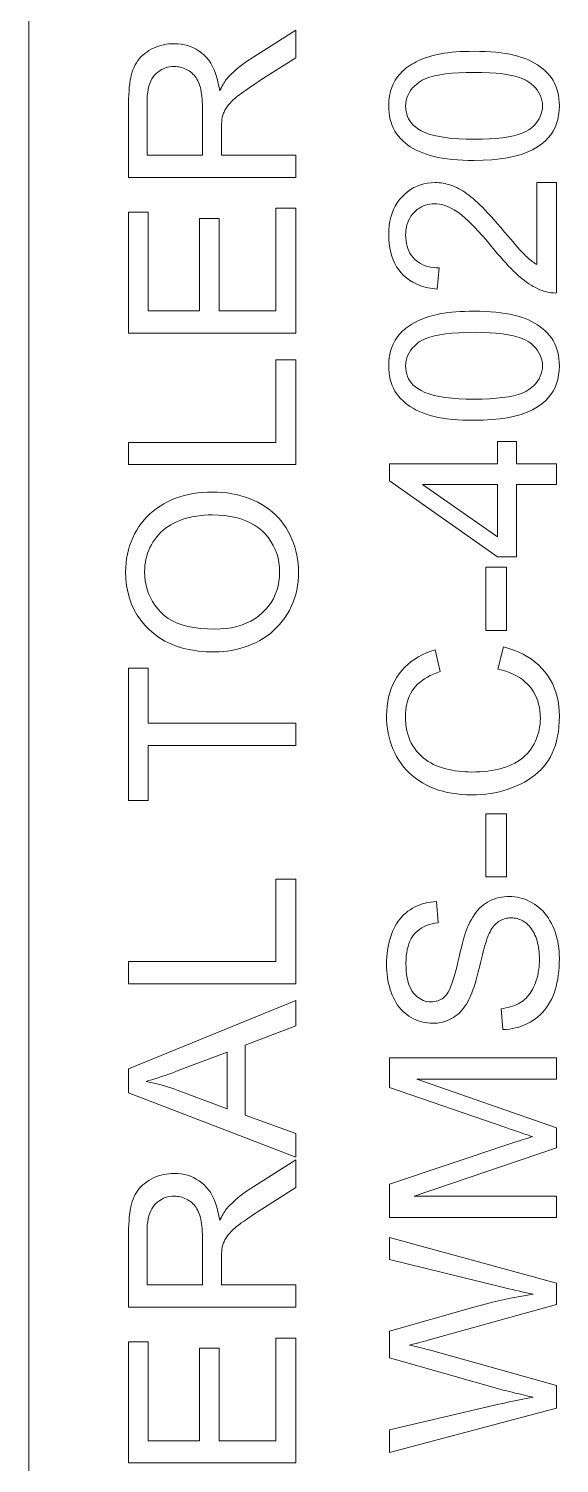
# Model space of a CAD drawing. Extents: x 23 to 417, y 3 to 294.
# Drawn here: x 176.42 to 181.19, y 23.22 to 36.09 of the extents above; entities that cross this region are included whole.
import ezdxf

# ---------------------------------------------------------------- set-up
doc = ezdxf.new("R2010")
doc.units = 0

msp = doc.modelspace()

# ---------------------------------------------------------------- linework, layer by layer
at = {"color": 7, "lineweight": 13}
msp.add_line((176.422, 10.222), (176.422, 50.222), dxfattribs=at)
for points in [[(178.819, 34.754), (177.319, 34.754), (177.319, 35.419), (177.319, 35.458), (177.321, 35.495), (177.323, 35.531), (177.325, 35.564), (177.329, 35.596), (177.334, 35.625), (177.339, 35.653), (177.345, 35.678), (177.352, 35.702), (177.359, 35.724), (177.368, 35.744), (177.378, 35.764), (177.389, 35.783), (177.402, 35.801), (177.415, 35.818), (177.43, 35.834), (177.446, 35.85), (177.464, 35.864), (177.482, 35.878), (177.502, 35.891), (177.523, 35.903), (177.544, 35.913), (177.565, 35.923), (177.587, 35.931), (177.61, 35.938), (177.633, 35.943), (177.656, 35.948), (177.68, 35.951), (177.704, 35.953), (177.728, 35.953), (177.76, 35.952), (177.79, 35.949), (177.82, 35.944), (177.848, 35.937), (177.875, 35.927), (177.902, 35.916), (177.927, 35.903), (177.952, 35.887), (177.975, 35.869), (177.997, 35.85), (178.018, 35.828), (178.038, 35.804), (178.056, 35.778), (178.072, 35.749), (178.087, 35.718), (178.1, 35.685), (178.112, 35.65), (178.121, 35.612), (178.13, 35.573), (178.137, 35.531), (178.144, 35.546), (178.152, 35.561), (178.159, 35.574), (178.167, 35.588), (178.174, 35.6), (178.182, 35.612), (178.189, 35.622), (178.196, 35.632), (178.204, 35.642), (178.211, 35.65), (178.228, 35.668), (178.245, 35.685), (178.263, 35.702), (178.281, 35.718), (178.301, 35.735), (178.321, 35.751), (178.342, 35.768), (178.364, 35.784), (178.387, 35.799), (178.411, 35.815), (178.819, 36.076), (178.819, 35.826), (178.507, 35.628), (178.481, 35.611), (178.455, 35.594), (178.432, 35.578), (178.409, 35.563), (178.388, 35.549), (178.368, 35.534), (178.349, 35.521), (178.331, 35.508), (178.315, 35.496), (178.3, 35.485), (178.286, 35.473), (178.273, 35.463), (178.261, 35.452), (178.25, 35.441), (178.239, 35.431), (178.23, 35.421), (178.221, 35.412), (178.213, 35.402), (178.206, 35.393), (178.2, 35.384), (178.194, 35.375), (178.189, 35.366), (178.184, 35.357), (178.18, 35.348), (178.176, 35.339), (178.172, 35.33), (178.168, 35.321), (178.165, 35.312), (178.162, 35.302), (178.16, 35.293), (178.159, 35.286), (178.157, 35.278), (178.156, 35.269), (178.155, 35.259), (178.155, 35.249), (178.154, 35.237), (178.154, 35.225), (178.153, 35.212), (178.153, 35.198), (178.153, 35.183), (178.153, 34.952), (178.819, 34.952)], [(180.42, 34.906), (180.368, 34.907), (180.318, 34.909), (180.27, 34.911), (180.224, 34.915), (180.18, 34.92), (180.138, 34.926), (180.099, 34.933), (180.061, 34.941), (180.026, 34.951), (179.992, 34.961), (179.96, 34.973), (179.93, 34.985), (179.901, 34.999), (179.874, 35.014), (179.848, 35.029), (179.824, 35.046), (179.801, 35.064), (179.78, 35.083), (179.76, 35.103), (179.742, 35.124), (179.725, 35.146), (179.71, 35.169), (179.697, 35.194), (179.686, 35.219), (179.676, 35.246), (179.668, 35.273), (179.662, 35.302), (179.657, 35.332), (179.655, 35.363), (179.654, 35.396), (179.654, 35.419), (179.656, 35.443), (179.658, 35.465), (179.662, 35.487), (179.666, 35.509), (179.671, 35.53), (179.678, 35.55), (179.685, 35.57), (179.693, 35.589), (179.702, 35.607), (179.713, 35.625), (179.724, 35.643), (179.736, 35.659), (179.748, 35.675), (179.762, 35.69), (179.776, 35.705), (179.792, 35.719), (179.808, 35.733), (179.825, 35.746), (179.843, 35.758), (179.861, 35.769), (179.881, 35.78), (179.901, 35.791), (179.922, 35.801), (179.944, 35.811), (179.967, 35.82), (179.99, 35.828), (180.015, 35.836), (180.04, 35.844), (180.066, 35.851), (180.093, 35.857), (180.122, 35.863), (180.153, 35.868), (180.186, 35.872), (180.22, 35.876), (180.256, 35.879), (180.295, 35.882), (180.335, 35.883), (180.377, 35.884), (180.42, 35.885), (180.472, 35.884), (180.522, 35.882), (180.569, 35.88), (180.615, 35.876), (180.659, 35.871), (180.7, 35.865), (180.74, 35.858), (180.777, 35.85), (180.813, 35.841), (180.846, 35.83), (180.878, 35.819), (180.908, 35.807), (180.937, 35.793), (180.964, 35.778), (180.99, 35.763), (181.015, 35.746), (181.037, 35.728), (181.059, 35.709), (181.079, 35.689), (181.097, 35.668), (181.114, 35.646), (181.129, 35.623), (181.142, 35.598), (181.154, 35.573), (181.163, 35.546), (181.171, 35.518), (181.178, 35.489), (181.182, 35.459), (181.185, 35.428), (181.186, 35.396), (181.184, 35.353), (181.179, 35.312), (181.172, 35.274), (181.161, 35.237), (181.147, 35.202), (181.13, 35.169), (181.109, 35.137), (181.086, 35.108), (181.06, 35.081), (181.03, 35.055), (180.99, 35.027), (180.946, 35.001), (180.897, 34.979), (180.843, 34.96), (180.784, 34.944), (180.721, 34.93), (180.653, 34.92), (180.58, 34.912), (180.502, 34.908)], [(177.981, 34.952), (177.981, 35.379), (177.981, 35.406), (177.98, 35.431), (177.978, 35.455), (177.976, 35.479), (177.974, 35.5), (177.971, 35.521), (177.967, 35.541), (177.963, 35.559), (177.958, 35.576), (177.953, 35.592), (177.947, 35.607), (177.94, 35.621), (177.933, 35.635), (177.925, 35.647), (177.916, 35.66), (177.907, 35.671), (177.897, 35.681), (177.886, 35.691), (177.875, 35.7), (177.863, 35.709), (177.85, 35.716), (177.838, 35.723), (177.825, 35.729), (177.812, 35.734), (177.798, 35.739), (177.785, 35.742), (177.771, 35.745), (177.757, 35.747), (177.743, 35.748), (177.728, 35.749), (177.707, 35.748), (177.687, 35.745), (177.668, 35.742), (177.649, 35.736), (177.631, 35.729), (177.614, 35.721), (177.598, 35.711), (177.582, 35.699), (177.567, 35.686), (177.553, 35.671), (177.54, 35.655), (177.529, 35.637), (177.518, 35.617), (177.509, 35.595), (177.502, 35.572), (177.496, 35.546), (177.491, 35.519), (177.487, 35.49), (177.485, 35.46), (177.485, 35.427), (177.485, 34.952)], [(180.42, 35.096), (180.492, 35.097), (180.558, 35.099), (180.62, 35.104), (180.676, 35.11), (180.728, 35.117), (180.775, 35.127), (180.816, 35.138), (180.853, 35.151), (180.885, 35.166), (180.912, 35.182), (180.935, 35.2), (180.956, 35.218), (180.974, 35.238), (180.99, 35.258), (181.004, 35.279), (181.015, 35.301), (181.023, 35.323), (181.029, 35.346), (181.033, 35.371), (181.034, 35.396), (181.033, 35.421), (181.029, 35.445), (181.023, 35.468), (181.015, 35.491), (181.003, 35.512), (180.99, 35.533), (180.974, 35.553), (180.956, 35.573), (180.935, 35.591), (180.911, 35.609), (180.884, 35.625), (180.852, 35.64), (180.816, 35.653), (180.774, 35.664), (180.727, 35.674), (180.676, 35.682), (180.619, 35.688), (180.558, 35.692), (180.491, 35.694), (180.42, 35.695), (180.349, 35.694), (180.282, 35.692), (180.22, 35.688), (180.164, 35.682), (180.112, 35.674), (180.065, 35.664), (180.024, 35.653), (179.987, 35.64), (179.955, 35.625), (179.928, 35.609), (179.905, 35.591), (179.884, 35.573), (179.866, 35.553), (179.85, 35.533), (179.837, 35.512), (179.826, 35.49), (179.817, 35.467), (179.811, 35.443), (179.808, 35.419), (179.806, 35.393), (179.807, 35.369), (179.811, 35.345), (179.816, 35.322), (179.824, 35.3), (179.833, 35.279), (179.845, 35.26), (179.859, 35.241), (179.875, 35.223), (179.893, 35.207), (179.914, 35.191), (179.944, 35.173), (179.978, 35.157), (180.017, 35.142), (180.061, 35.13), (180.109, 35.12), (180.162, 35.111), (180.22, 35.104), (180.282, 35.1), (180.349, 35.097)], [(180.983, 34.709), (181.16, 34.709), (181.16, 33.718), (181.147, 33.717), (181.134, 33.718), (181.121, 33.719), (181.108, 33.72), (181.095, 33.722), (181.082, 33.724), (181.069, 33.727), (181.057, 33.731), (181.044, 33.735), (181.032, 33.739), (181.012, 33.747), (180.992, 33.756), (180.972, 33.766), (180.952, 33.777), (180.932, 33.788), (180.912, 33.801), (180.892, 33.814), (180.872, 33.829), (180.852, 33.844), (180.833, 33.86), (180.813, 33.878), (180.792, 33.897), (180.771, 33.917), (180.749, 33.939), (180.727, 33.962), (180.704, 33.987), (180.68, 34.013), (180.656, 34.041), (180.631, 34.07), (180.605, 34.101), (180.566, 34.149), (180.529, 34.193), (180.493, 34.234), (180.458, 34.271), (180.426, 34.306), (180.395, 34.338), (180.366, 34.366), (180.338, 34.391), (180.312, 34.413), (180.288, 34.432), (180.264, 34.448), (180.241, 34.463), (180.219, 34.476), (180.196, 34.487), (180.174, 34.496), (180.152, 34.504), (180.13, 34.51), (180.109, 34.514), (180.087, 34.517), (180.066, 34.518), (180.045, 34.517), (180.024, 34.515), (180.004, 34.511), (179.984, 34.505), (179.965, 34.498), (179.947, 34.489), (179.93, 34.479), (179.913, 34.468), (179.897, 34.454), (179.882, 34.439), (179.867, 34.423), (179.854, 34.406), (179.843, 34.388), (179.833, 34.369), (179.825, 34.349), (179.818, 34.328), (179.813, 34.306), (179.809, 34.284), (179.807, 34.26), (179.806, 34.235), (179.807, 34.209), (179.81, 34.184), (179.814, 34.16), (179.819, 34.137), (179.826, 34.116), (179.835, 34.095), (179.845, 34.075), (179.857, 34.056), (179.871, 34.039), (179.886, 34.022), (179.903, 34.007), (179.921, 33.994), (179.94, 33.982), (179.96, 33.971), (179.981, 33.962), (180.004, 33.955), (180.028, 33.949), (180.053, 33.945), (180.08, 33.943), (180.107, 33.942), (180.088, 33.752), (180.046, 33.757), (180.007, 33.764), (179.97, 33.774), (179.934, 33.785), (179.901, 33.799), (179.87, 33.814), (179.841, 33.832), (179.813, 33.852), (179.788, 33.874), (179.765, 33.899), (179.744, 33.925), (179.725, 33.953), (179.708, 33.983), (179.694, 34.014), (179.682, 34.047), (179.672, 34.082), (179.664, 34.119), (179.658, 34.157), (179.655, 34.197), (179.654, 34.239), (179.655, 34.282), (179.659, 34.322), (179.665, 34.361), (179.673, 34.398), (179.684, 34.433), (179.697, 34.466), (179.713, 34.497), (179.731, 34.527), (179.751, 34.555), (179.774, 34.581), (179.798, 34.605), (179.824, 34.626), (179.851, 34.645), (179.879, 34.662), (179.908, 34.675), (179.938, 34.687), (179.969, 34.696), (180.002, 34.702), (180.036, 34.706), (180.07, 34.707), (180.088, 34.707), (180.106, 34.705), (180.124, 34.704), (180.142, 34.701), (180.16, 34.698), (180.177, 34.694), (180.195, 34.689), (180.212, 34.683), (180.23, 34.677), (180.247, 34.67), (180.265, 34.662), (180.283, 34.653), (180.3, 34.644), (180.318, 34.633), (180.337, 34.621), (180.355, 34.608), (180.374, 34.595), (180.392, 34.58), (180.411, 34.564), (180.43, 34.548), (180.45, 34.53), (180.472, 34.509), (180.495, 34.486), (180.519, 34.461), (180.545, 34.434), (180.572, 34.405), (180.6, 34.373), (180.63, 34.339), (180.662, 34.302), (180.694, 34.264), (180.721, 34.232), (180.747, 34.202), (180.77, 34.175), (180.791, 34.15), (180.811, 34.128), (180.829, 34.108), (180.845, 34.09), (180.86, 34.075), (180.872, 34.062), (180.883, 34.051), (180.893, 34.042), (180.903, 34.033), (180.913, 34.024), (180.923, 34.016), (180.933, 34.008), (180.943, 34), (180.953, 33.993), (180.963, 33.986), (180.973, 33.98), (180.983, 33.973)], [(178.819, 33.357), (177.319, 33.357), (177.319, 34.442), (177.496, 34.442), (177.496, 33.556), (177.955, 33.556), (177.955, 34.386), (178.131, 34.386), (178.131, 33.556), (178.642, 33.556), (178.642, 34.477), (178.819, 34.477)], [(180.42, 32.576), (180.368, 32.576), (180.318, 32.578), (180.27, 32.581), (180.224, 32.584), (180.18, 32.589), (180.138, 32.595), (180.099, 32.602), (180.061, 32.611), (180.026, 32.62), (179.992, 32.63), (179.96, 32.642), (179.93, 32.654), (179.901, 32.668), (179.874, 32.683), (179.848, 32.698), (179.824, 32.715), (179.801, 32.733), (179.78, 32.752), (179.76, 32.772), (179.742, 32.793), (179.725, 32.815), (179.71, 32.838), (179.697, 32.863), (179.686, 32.888), (179.676, 32.915), (179.668, 32.943), (179.662, 32.972), (179.657, 33.001), (179.655, 33.033), (179.654, 33.065), (179.654, 33.089), (179.656, 33.112), (179.658, 33.134), (179.662, 33.157), (179.666, 33.178), (179.671, 33.199), (179.678, 33.219), (179.685, 33.239), (179.693, 33.258), (179.702, 33.277), (179.713, 33.294), (179.724, 33.312), (179.736, 33.328), (179.748, 33.344), (179.762, 33.36), (179.776, 33.374), (179.792, 33.388), (179.808, 33.402), (179.825, 33.415), (179.843, 33.427), (179.861, 33.439), (179.881, 33.45), (179.901, 33.46), (179.922, 33.47), (179.944, 33.48), (179.967, 33.489), (179.99, 33.497), (180.015, 33.506), (180.04, 33.513), (180.066, 33.52), (180.093, 33.526), (180.122, 33.532), (180.153, 33.537), (180.186, 33.542), (180.22, 33.545), (180.256, 33.548), (180.295, 33.551), (180.335, 33.552), (180.377, 33.553), (180.42, 33.554), (180.472, 33.553), (180.522, 33.552), (180.569, 33.549), (180.615, 33.545), (180.659, 33.54), (180.7, 33.534), (180.74, 33.527), (180.777, 33.519), (180.813, 33.51), (180.846, 33.5), (180.878, 33.488), (180.908, 33.476), (180.937, 33.462), (180.964, 33.448), (180.99, 33.432), (181.015, 33.415), (181.037, 33.397), (181.059, 33.378), (181.079, 33.358), (181.097, 33.337), (181.114, 33.315), (181.129, 33.292), (181.142, 33.268), (181.154, 33.242), (181.163, 33.215), (181.171, 33.187), (181.178, 33.158), (181.182, 33.128), (181.185, 33.097), (181.186, 33.065), (181.184, 33.022), (181.179, 32.982), (181.172, 32.943), (181.161, 32.906), (181.147, 32.871), (181.13, 32.838), (181.109, 32.807), (181.086, 32.777), (181.06, 32.75), (181.03, 32.724), (180.99, 32.696), (180.946, 32.671), (180.897, 32.648), (180.843, 32.629), (180.784, 32.613), (180.721, 32.599), (180.653, 32.589), (180.58, 32.582), (180.502, 32.577)], [(180.42, 32.765), (180.492, 32.766), (180.558, 32.768), (180.62, 32.773), (180.676, 32.779), (180.728, 32.787), (180.775, 32.796), (180.816, 32.807), (180.853, 32.82), (180.885, 32.835), (180.912, 32.851), (180.935, 32.869), (180.956, 32.888), (180.974, 32.907), (180.99, 32.927), (181.004, 32.948), (181.015, 32.97), (181.023, 32.992), (181.029, 33.016), (181.033, 33.04), (181.034, 33.065), (181.033, 33.09), (181.029, 33.114), (181.023, 33.137), (181.015, 33.16), (181.003, 33.181), (180.99, 33.202), (180.974, 33.223), (180.956, 33.242), (180.935, 33.26), (180.911, 33.278), (180.884, 33.294), (180.852, 33.309), (180.816, 33.322), (180.774, 33.333), (180.727, 33.343), (180.676, 33.351), (180.619, 33.357), (180.558, 33.361), (180.491, 33.364), (180.42, 33.365), (180.349, 33.364), (180.282, 33.361), (180.22, 33.357), (180.164, 33.351), (180.112, 33.343), (180.065, 33.333), (180.024, 33.322), (179.987, 33.309), (179.955, 33.294), (179.928, 33.278), (179.905, 33.26), (179.884, 33.242), (179.866, 33.222), (179.85, 33.202), (179.837, 33.181), (179.826, 33.159), (179.817, 33.136), (179.811, 33.113), (179.808, 33.088), (179.806, 33.063), (179.807, 33.038), (179.811, 33.014), (179.816, 32.991), (179.824, 32.969), (179.833, 32.949), (179.845, 32.929), (179.859, 32.91), (179.875, 32.892), (179.893, 32.876), (179.914, 32.86), (179.944, 32.842), (179.978, 32.826), (180.017, 32.812), (180.061, 32.799), (180.109, 32.789), (180.162, 32.78), (180.22, 32.773), (180.282, 32.769), (180.349, 32.766)], [(178.819, 32.18), (177.319, 32.18), (177.319, 32.378), (178.642, 32.378), (178.642, 33.117), (178.819, 33.117)], [(181.16, 32.001), (180.801, 32.001), (180.801, 31.35), (180.632, 31.35), (179.66, 32.034), (179.66, 32.185), (180.632, 32.185), (180.632, 32.387), (180.801, 32.387), (180.801, 32.185), (181.16, 32.185)], [(178.088, 30.498), (178.015, 30.5), (177.946, 30.506), (177.879, 30.516), (177.816, 30.53), (177.755, 30.548), (177.699, 30.57), (177.645, 30.596), (177.595, 30.626), (177.548, 30.66), (177.504, 30.698), (177.464, 30.739), (177.428, 30.783), (177.396, 30.829), (177.368, 30.877), (177.345, 30.928), (177.326, 30.981), (177.311, 31.036), (177.301, 31.094), (177.294, 31.154), (177.292, 31.216), (177.293, 31.257), (177.296, 31.297), (177.301, 31.337), (177.308, 31.375), (177.317, 31.413), (177.328, 31.45), (177.341, 31.487), (177.356, 31.522), (177.373, 31.557), (177.392, 31.59), (177.412, 31.623), (177.434, 31.654), (177.458, 31.683), (177.484, 31.711), (177.51, 31.737), (177.539, 31.762), (177.569, 31.785), (177.601, 31.806), (177.634, 31.826), (177.668, 31.845), (177.704, 31.861), (177.741, 31.876), (177.779, 31.889), (177.818, 31.901), (177.858, 31.91), (177.899, 31.918), (177.94, 31.924), (177.983, 31.929), (178.026, 31.931), (178.071, 31.932), (178.116, 31.931), (178.16, 31.928), (178.204, 31.924), (178.246, 31.917), (178.287, 31.909), (178.328, 31.899), (178.367, 31.887), (178.405, 31.873), (178.443, 31.857), (178.479, 31.84), (178.514, 31.821), (178.548, 31.8), (178.579, 31.778), (178.609, 31.754), (178.637, 31.729), (178.664, 31.702), (178.689, 31.673), (178.711, 31.643), (178.733, 31.612), (178.752, 31.579), (178.77, 31.545), (178.785, 31.51), (178.799, 31.475), (178.811, 31.44), (178.821, 31.404), (178.83, 31.367), (178.836, 31.33), (178.841, 31.292), (178.844, 31.254), (178.845, 31.215), (178.844, 31.173), (178.84, 31.132), (178.835, 31.092), (178.828, 31.053), (178.819, 31.014), (178.808, 30.977), (178.794, 30.94), (178.779, 30.905), (178.762, 30.87), (178.742, 30.836), (178.721, 30.804), (178.698, 30.773), (178.674, 30.743), (178.648, 30.716), (178.621, 30.69), (178.593, 30.665), (178.562, 30.642), (178.531, 30.621), (178.498, 30.601), (178.463, 30.583), (178.427, 30.567), (178.391, 30.553), (178.355, 30.54), (178.318, 30.528), (178.281, 30.519), (178.243, 30.511), (178.205, 30.505), (178.167, 30.501), (178.128, 30.498)], [(180.632, 32.001), (179.956, 32.001), (180.632, 31.531)], [(178.091, 30.702), (178.145, 30.704), (178.195, 30.708), (178.244, 30.715), (178.29, 30.725), (178.334, 30.739), (178.375, 30.755), (178.415, 30.774), (178.452, 30.795), (178.486, 30.82), (178.519, 30.848), (178.548, 30.878), (178.575, 30.909), (178.598, 30.942), (178.619, 30.976), (178.636, 31.012), (178.65, 31.05), (178.661, 31.088), (178.668, 31.129), (178.673, 31.17), (178.675, 31.214), (178.673, 31.258), (178.668, 31.3), (178.661, 31.341), (178.649, 31.38), (178.635, 31.418), (178.618, 31.454), (178.597, 31.489), (178.574, 31.522), (178.547, 31.553), (178.517, 31.583), (178.484, 31.61), (178.449, 31.635), (178.411, 31.656), (178.37, 31.675), (178.327, 31.691), (178.281, 31.704), (178.232, 31.714), (178.181, 31.722), (178.127, 31.726), (178.07, 31.727), (178.034, 31.727), (177.999, 31.725), (177.964, 31.722), (177.931, 31.717), (177.898, 31.712), (177.867, 31.705), (177.836, 31.697), (177.807, 31.688), (177.778, 31.677), (177.75, 31.665), (177.724, 31.653), (177.698, 31.638), (177.674, 31.623), (177.651, 31.607), (177.629, 31.589), (177.608, 31.571), (177.589, 31.551), (177.571, 31.53), (177.554, 31.508), (177.538, 31.484), (177.524, 31.46), (177.511, 31.436), (177.5, 31.41), (177.49, 31.384), (177.482, 31.358), (177.475, 31.331), (177.47, 31.303), (177.466, 31.275), (177.464, 31.246), (177.463, 31.217), (177.465, 31.175), (177.469, 31.135), (177.476, 31.096), (177.486, 31.058), (177.499, 31.021), (177.515, 30.985), (177.534, 30.951), (177.556, 30.917), (177.581, 30.885), (177.608, 30.854), (177.639, 30.825), (177.674, 30.799), (177.712, 30.777), (177.755, 30.757), (177.801, 30.74), (177.852, 30.726), (177.906, 30.716), (177.964, 30.708), (178.026, 30.704)], [(180.71, 30.692), (180.525, 30.692), (180.525, 31.258), (180.71, 31.258)], [(180.634, 30.344), (180.684, 30.543), (180.732, 30.529), (180.777, 30.514), (180.821, 30.496), (180.861, 30.477), (180.9, 30.455), (180.936, 30.432), (180.97, 30.406), (181.001, 30.379), (181.03, 30.349), (181.057, 30.318), (181.082, 30.285), (181.103, 30.25), (181.123, 30.214), (181.139, 30.177), (181.154, 30.138), (181.165, 30.097), (181.174, 30.056), (181.18, 30.012), (181.184, 29.968), (181.186, 29.921), (181.185, 29.874), (181.182, 29.828), (181.177, 29.784), (181.17, 29.742), (181.161, 29.702), (181.15, 29.663), (181.137, 29.626), (181.122, 29.591), (181.106, 29.558), (181.087, 29.527), (181.066, 29.497), (181.044, 29.469), (181.02, 29.442), (180.994, 29.417), (180.966, 29.393), (180.937, 29.371), (180.905, 29.35), (180.872, 29.33), (180.837, 29.312), (180.801, 29.296), (180.763, 29.281), (180.725, 29.267), (180.686, 29.255), (180.647, 29.245), (180.607, 29.236), (180.566, 29.229), (180.525, 29.224), (180.484, 29.22), (180.441, 29.217), (180.399, 29.216), (180.353, 29.217), (180.307, 29.22), (180.264, 29.225), (180.221, 29.231), (180.179, 29.239), (180.139, 29.249), (180.1, 29.26), (180.062, 29.274), (180.025, 29.289), (179.99, 29.306), (179.956, 29.325), (179.924, 29.345), (179.893, 29.367), (179.864, 29.39), (179.837, 29.414), (179.811, 29.441), (179.787, 29.468), (179.765, 29.498), (179.744, 29.528), (179.725, 29.561), (179.708, 29.594), (179.692, 29.628), (179.679, 29.663), (179.667, 29.698), (179.657, 29.734), (179.649, 29.771), (179.643, 29.808), (179.638, 29.846), (179.635, 29.885), (179.634, 29.925), (179.636, 29.969), (179.639, 30.012), (179.645, 30.053), (179.653, 30.093), (179.663, 30.132), (179.676, 30.169), (179.691, 30.205), (179.708, 30.239), (179.727, 30.272), (179.749, 30.303), (179.773, 30.333), (179.799, 30.361), (179.826, 30.387), (179.856, 30.411), (179.887, 30.433), (179.92, 30.454), (179.955, 30.472), (179.992, 30.489), (180.031, 30.504), (180.071, 30.517), (180.117, 30.322), (180.086, 30.311), (180.055, 30.299), (180.027, 30.286), (180.001, 30.272), (179.976, 30.258), (179.953, 30.242), (179.932, 30.225), (179.912, 30.208), (179.895, 30.189), (179.879, 30.17), (179.865, 30.15), (179.852, 30.128), (179.841, 30.106), (179.831, 30.083), (179.823, 30.058), (179.816, 30.033), (179.811, 30.006), (179.807, 29.979), (179.805, 29.95), (179.804, 29.92), (179.805, 29.886), (179.808, 29.854), (179.812, 29.822), (179.818, 29.791), (179.825, 29.762), (179.834, 29.733), (179.845, 29.706), (179.857, 29.68), (179.871, 29.655), (179.887, 29.631), (179.904, 29.609), (179.923, 29.588), (179.942, 29.568), (179.963, 29.55), (179.984, 29.533), (180.007, 29.517), (180.031, 29.503), (180.056, 29.49), (180.082, 29.478), (180.11, 29.468), (180.138, 29.459), (180.166, 29.451), (180.194, 29.444), (180.223, 29.438), (180.252, 29.433), (180.28, 29.429), (180.31, 29.425), (180.339, 29.423), (180.368, 29.422), (180.398, 29.421), (180.436, 29.422), (180.472, 29.423), (180.508, 29.426), (180.543, 29.43), (180.577, 29.435), (180.61, 29.441), (180.642, 29.448), (180.673, 29.457), (180.703, 29.466), (180.732, 29.477), (180.76, 29.489), (180.786, 29.502), (180.811, 29.516), (180.834, 29.531), (180.857, 29.548), (180.877, 29.566), (180.896, 29.585), (180.914, 29.606), (180.93, 29.627), (180.945, 29.65), (180.959, 29.674), (180.971, 29.698), (180.981, 29.723), (180.99, 29.748), (180.998, 29.773), (181.004, 29.799), (181.009, 29.825), (181.013, 29.851), (181.015, 29.878), (181.016, 29.905), (181.015, 29.938), (181.012, 29.97), (181.007, 30.001), (181, 30.03), (180.992, 30.059), (180.981, 30.087), (180.969, 30.114), (180.954, 30.139), (180.938, 30.164), (180.92, 30.187), (180.899, 30.21), (180.877, 30.231), (180.854, 30.25), (180.828, 30.268), (180.8, 30.284), (180.771, 30.299), (180.739, 30.313), (180.706, 30.325), (180.671, 30.335)], [(178.819, 29.66), (177.496, 29.66), (177.496, 29.165), (177.319, 29.165), (177.319, 30.354), (177.496, 30.354), (177.496, 29.858), (178.819, 29.858)], [(180.71, 28.481), (180.525, 28.481), (180.525, 29.047), (180.71, 29.047)], [(178.819, 27.522), (177.319, 27.522), (177.319, 27.721), (178.642, 27.721), (178.642, 28.459), (178.819, 28.459)], [(180.678, 27.111), (180.662, 27.298), (180.684, 27.301), (180.705, 27.305), (180.726, 27.309), (180.745, 27.314), (180.764, 27.32), (180.782, 27.327), (180.799, 27.334), (180.816, 27.342), (180.832, 27.351), (180.846, 27.36), (180.861, 27.37), (180.874, 27.381), (180.887, 27.394), (180.9, 27.407), (180.912, 27.422), (180.923, 27.438), (180.934, 27.454), (180.944, 27.472), (180.954, 27.491), (180.963, 27.511), (180.972, 27.532), (180.979, 27.553), (180.986, 27.575), (180.992, 27.597), (180.996, 27.62), (181, 27.643), (181.004, 27.667), (181.006, 27.691), (181.007, 27.716), (181.008, 27.741), (181.007, 27.763), (181.006, 27.785), (181.005, 27.807), (181.002, 27.828), (180.999, 27.848), (180.995, 27.868), (180.991, 27.887), (180.986, 27.906), (180.98, 27.924), (180.974, 27.942), (180.967, 27.959), (180.959, 27.975), (180.951, 27.99), (180.943, 28.004), (180.934, 28.017), (180.924, 28.03), (180.914, 28.042), (180.904, 28.052), (180.893, 28.062), (180.881, 28.071), (180.869, 28.079), (180.857, 28.086), (180.845, 28.093), (180.832, 28.098), (180.82, 28.103), (180.807, 28.107), (180.794, 28.11), (180.78, 28.112), (180.767, 28.113), (180.753, 28.113), (180.739, 28.113), (180.725, 28.112), (180.712, 28.11), (180.699, 28.107), (180.687, 28.103), (180.675, 28.099), (180.663, 28.093), (180.651, 28.087), (180.64, 28.08), (180.63, 28.073), (180.619, 28.064), (180.609, 28.054), (180.599, 28.043), (180.59, 28.031), (180.581, 28.018), (180.572, 28.004), (180.564, 27.989), (180.556, 27.973), (180.548, 27.956), (180.541, 27.937), (180.536, 27.924), (180.531, 27.907), (180.525, 27.888), (180.518, 27.866), (180.511, 27.841), (180.503, 27.812), (180.495, 27.781), (180.487, 27.747), (180.478, 27.71), (180.468, 27.67), (180.458, 27.63), (180.448, 27.593), (180.439, 27.558), (180.429, 27.525), (180.42, 27.495), (180.41, 27.467), (180.401, 27.442), (180.392, 27.419), (180.383, 27.399), (180.374, 27.381), (180.363, 27.36), (180.351, 27.34), (180.338, 27.321), (180.325, 27.304), (180.311, 27.287), (180.297, 27.272), (180.282, 27.257), (180.267, 27.244), (180.251, 27.232), (180.235, 27.221), (180.218, 27.211), (180.2, 27.202), (180.183, 27.194), (180.165, 27.187), (180.146, 27.181), (180.127, 27.176), (180.108, 27.173), (180.088, 27.17), (180.068, 27.169), (180.048, 27.168), (180.025, 27.169), (180.003, 27.171), (179.981, 27.174), (179.959, 27.178), (179.938, 27.184), (179.917, 27.191), (179.896, 27.2), (179.876, 27.209), (179.855, 27.22), (179.836, 27.233), (179.816, 27.246), (179.798, 27.261), (179.781, 27.277), (179.764, 27.294), (179.749, 27.312), (179.734, 27.331), (179.721, 27.352), (179.708, 27.374), (179.696, 27.397), (179.686, 27.421), (179.676, 27.446), (179.667, 27.471), (179.66, 27.498), (179.653, 27.524), (179.647, 27.551), (179.643, 27.579), (179.639, 27.608), (179.637, 27.637), (179.635, 27.666), (179.634, 27.696), (179.635, 27.729), (179.637, 27.761), (179.639, 27.793), (179.643, 27.823), (179.648, 27.853), (179.654, 27.882), (179.661, 27.91), (179.669, 27.938), (179.678, 27.964), (179.688, 27.99), (179.699, 28.015), (179.712, 28.039), (179.725, 28.061), (179.739, 28.083), (179.755, 28.103), (179.771, 28.122), (179.788, 28.14), (179.807, 28.156), (179.826, 28.172), (179.846, 28.186), (179.867, 28.199), (179.889, 28.211), (179.911, 28.222), (179.934, 28.231), (179.958, 28.239), (179.981, 28.246), (180.006, 28.251), (180.031, 28.255), (180.056, 28.258), (180.083, 28.26), (180.097, 28.069), (180.069, 28.066), (180.043, 28.06), (180.018, 28.054), (179.994, 28.046), (179.972, 28.036), (179.951, 28.025), (179.932, 28.012), (179.914, 27.998), (179.897, 27.983), (179.882, 27.966), (179.868, 27.947), (179.856, 27.927), (179.845, 27.905), (179.836, 27.881), (179.828, 27.856), (179.821, 27.829), (179.816, 27.8), (179.812, 27.77), (179.81, 27.738), (179.809, 27.704), (179.81, 27.669), (179.812, 27.636), (179.815, 27.605), (179.82, 27.576), (179.826, 27.549), (179.833, 27.523), (179.842, 27.5), (179.852, 27.479), (179.863, 27.459), (179.875, 27.442), (179.889, 27.426), (179.903, 27.412), (179.917, 27.4), (179.933, 27.389), (179.948, 27.38), (179.964, 27.373), (179.981, 27.367), (179.998, 27.363), (180.016, 27.36), (180.035, 27.359), (180.05, 27.36), (180.066, 27.362), (180.08, 27.365), (180.095, 27.369), (180.108, 27.374), (180.121, 27.38), (180.134, 27.388), (180.146, 27.397), (180.157, 27.407), (180.168, 27.418), (180.178, 27.431), (180.189, 27.448), (180.199, 27.469), (180.21, 27.493), (180.22, 27.521), (180.231, 27.553), (180.242, 27.588), (180.253, 27.628), (180.264, 27.67), (180.274, 27.717), (180.285, 27.764), (180.296, 27.808), (180.306, 27.849), (180.316, 27.886), (180.326, 27.921), (180.335, 27.953), (180.344, 27.981), (180.353, 28.007), (180.362, 28.029), (180.37, 28.049), (180.383, 28.075), (180.396, 28.099), (180.409, 28.121), (180.424, 28.143), (180.439, 28.163), (180.454, 28.182), (180.47, 28.199), (180.487, 28.215), (180.505, 28.229), (180.523, 28.242), (180.542, 28.254), (180.561, 28.265), (180.581, 28.274), (180.602, 28.282), (180.623, 28.289), (180.644, 28.295), (180.667, 28.299), (180.689, 28.302), (180.713, 28.304), (180.736, 28.305), (180.76, 28.304), (180.784, 28.302), (180.807, 28.299), (180.83, 28.294), (180.853, 28.288), (180.875, 28.28), (180.897, 28.271), (180.919, 28.261), (180.941, 28.249), (180.962, 28.236), (180.983, 28.222), (181.003, 28.206), (181.021, 28.19), (181.039, 28.172), (181.056, 28.153), (181.072, 28.132), (181.087, 28.111), (181.101, 28.088), (181.115, 28.064), (181.127, 28.039), (181.138, 28.013), (181.148, 27.987), (181.157, 27.959), (181.164, 27.931), (181.171, 27.903), (181.176, 27.874), (181.18, 27.844), (181.183, 27.813), (181.185, 27.782), (181.186, 27.75), (181.185, 27.71), (181.183, 27.671), (181.18, 27.634), (181.176, 27.598), (181.171, 27.563), (181.164, 27.53), (181.157, 27.498), (181.148, 27.467), (181.138, 27.437), (181.126, 27.409), (181.114, 27.382), (181.1, 27.356), (181.085, 27.332), (181.069, 27.308), (181.052, 27.286), (181.034, 27.265), (181.014, 27.245), (180.993, 27.227), (180.971, 27.209), (180.948, 27.193), (180.924, 27.178), (180.899, 27.165), (180.873, 27.153), (180.847, 27.142), (180.821, 27.133), (180.793, 27.126), (180.766, 27.12), (180.737, 27.115), (180.708, 27.112)], [(178.819, 25.968), (177.319, 26.544), (177.319, 26.758), (178.819, 27.372), (178.819, 27.146), (178.365, 26.971), (178.365, 26.343), (178.819, 26.179)], [(178.203, 26.401), (178.203, 26.909), (177.788, 26.753), (177.75, 26.739), (177.715, 26.725), (177.68, 26.713), (177.647, 26.701), (177.615, 26.69), (177.585, 26.68), (177.556, 26.67), (177.528, 26.662), (177.502, 26.654), (177.477, 26.646), (177.505, 26.64), (177.534, 26.634), (177.563, 26.627), (177.592, 26.62), (177.62, 26.612), (177.649, 26.603), (177.678, 26.595), (177.706, 26.585), (177.735, 26.576), (177.763, 26.565)], [(181.16, 25.427), (179.66, 25.427), (179.66, 25.725), (180.722, 26.08), (180.751, 26.09), (180.778, 26.099), (180.804, 26.107), (180.829, 26.115), (180.852, 26.123), (180.873, 26.13), (180.893, 26.136), (180.912, 26.142), (180.929, 26.147), (180.944, 26.152), (180.927, 26.157), (180.908, 26.163), (180.888, 26.17), (180.866, 26.177), (180.843, 26.185), (180.818, 26.193), (180.792, 26.202), (180.764, 26.211), (180.735, 26.221), (180.704, 26.232), (179.66, 26.591), (179.66, 26.858), (181.16, 26.858), (181.16, 26.667), (179.905, 26.667), (181.16, 26.231), (181.16, 26.052), (179.883, 25.618), (181.16, 25.618)], [(178.819, 24.622), (177.319, 24.622), (177.319, 25.287), (177.319, 25.327), (177.321, 25.364), (177.323, 25.399), (177.325, 25.432), (177.329, 25.464), (177.334, 25.493), (177.339, 25.521), (177.345, 25.547), (177.352, 25.571), (177.359, 25.592), (177.368, 25.613), (177.378, 25.632), (177.389, 25.651), (177.402, 25.669), (177.415, 25.686), (177.43, 25.702), (177.446, 25.718), (177.464, 25.732), (177.482, 25.746), (177.502, 25.759), (177.523, 25.771), (177.544, 25.782), (177.565, 25.791), (177.587, 25.799), (177.61, 25.806), (177.633, 25.812), (177.656, 25.816), (177.68, 25.819), (177.704, 25.821), (177.728, 25.822), (177.76, 25.82), (177.79, 25.817), (177.82, 25.812), (177.848, 25.805), (177.875, 25.796), (177.902, 25.784), (177.927, 25.771), (177.952, 25.755), (177.975, 25.738), (177.997, 25.718), (178.018, 25.696), (178.038, 25.672), (178.056, 25.646), (178.072, 25.618), (178.087, 25.587), (178.1, 25.554), (178.112, 25.518), (178.121, 25.481), (178.13, 25.441), (178.137, 25.399), (178.144, 25.414), (178.152, 25.429), (178.159, 25.443), (178.167, 25.456), (178.174, 25.468), (178.182, 25.48), (178.189, 25.491), (178.196, 25.501), (178.204, 25.51), (178.211, 25.519), (178.228, 25.536), (178.245, 25.553), (178.263, 25.57), (178.281, 25.587), (178.301, 25.603), (178.321, 25.62), (178.342, 25.636), (178.364, 25.652), (178.387, 25.668), (178.411, 25.683), (178.819, 25.944), (178.819, 25.695), (178.507, 25.496), (178.481, 25.479), (178.455, 25.463), (178.432, 25.447), (178.409, 25.431), (178.388, 25.417), (178.368, 25.403), (178.349, 25.389), (178.331, 25.377), (178.315, 25.364), (178.3, 25.353), (178.286, 25.342), (178.273, 25.331), (178.261, 25.32), (178.25, 25.31), (178.239, 25.3), (178.23, 25.29), (178.221, 25.28), (178.213, 25.27), (178.206, 25.261), (178.2, 25.252), (178.194, 25.243), (178.189, 25.234), (178.184, 25.225), (178.18, 25.216), (178.176, 25.207), (178.172, 25.198), (178.168, 25.189), (178.165, 25.18), (178.162, 25.171), (178.16, 25.162), (178.159, 25.154), (178.157, 25.146), (178.156, 25.137), (178.155, 25.128), (178.155, 25.117), (178.154, 25.106), (178.154, 25.093), (178.153, 25.08), (178.153, 25.066), (178.153, 25.051), (178.153, 24.821), (178.819, 24.821)], [(177.981, 24.821), (177.981, 25.248), (177.981, 25.274), (177.98, 25.3), (177.978, 25.324), (177.976, 25.347), (177.974, 25.369), (177.971, 25.389), (177.967, 25.409), (177.963, 25.427), (177.958, 25.444), (177.953, 25.46), (177.947, 25.475), (177.94, 25.49), (177.933, 25.503), (177.925, 25.516), (177.916, 25.528), (177.907, 25.539), (177.897, 25.55), (177.886, 25.56), (177.875, 25.569), (177.863, 25.577), (177.85, 25.585), (177.838, 25.591), (177.825, 25.597), (177.812, 25.603), (177.798, 25.607), (177.785, 25.611), (177.771, 25.613), (177.757, 25.615), (177.743, 25.616), (177.728, 25.617), (177.707, 25.616), (177.687, 25.614), (177.668, 25.61), (177.649, 25.605), (177.631, 25.598), (177.614, 25.589), (177.598, 25.579), (177.582, 25.567), (177.567, 25.554), (177.553, 25.54), (177.54, 25.523), (177.529, 25.505), (177.518, 25.485), (177.509, 25.464), (177.502, 25.44), (177.496, 25.415), (177.491, 25.388), (177.487, 25.359), (177.485, 25.328), (177.485, 25.296), (177.485, 24.821)], [(181.16, 23.717), (179.66, 23.319), (179.66, 23.522), (180.643, 23.751), (180.674, 23.758), (180.705, 23.765), (180.736, 23.772), (180.767, 23.778), (180.797, 23.785), (180.828, 23.791), (180.859, 23.797), (180.889, 23.803), (180.92, 23.809), (180.95, 23.814), (180.904, 23.825), (180.862, 23.835), (180.824, 23.844), (180.79, 23.852), (180.761, 23.86), (180.735, 23.866), (180.713, 23.871), (180.696, 23.876), (180.682, 23.879), (180.673, 23.882), (179.66, 24.167), (179.66, 24.406), (180.419, 24.621), (180.475, 24.637), (180.531, 24.652), (180.586, 24.666), (180.64, 24.679), (180.693, 24.691), (180.746, 24.702), (180.798, 24.712), (180.849, 24.722), (180.9, 24.73), (180.95, 24.738), (180.921, 24.744), (180.892, 24.75), (180.861, 24.757), (180.83, 24.764), (180.798, 24.771), (180.765, 24.779), (180.731, 24.787), (180.696, 24.795), (180.66, 24.804), (180.624, 24.813), (179.66, 25.048), (179.66, 25.248), (181.16, 24.836), (181.16, 24.645), (180.017, 24.329), (179.99, 24.321), (179.964, 24.314), (179.941, 24.308), (179.92, 24.302), (179.902, 24.297), (179.885, 24.293), (179.871, 24.289), (179.859, 24.286), (179.849, 24.283), (179.841, 24.282), (179.861, 24.277), (179.881, 24.272), (179.9, 24.268), (179.919, 24.263), (179.937, 24.259), (179.954, 24.254), (179.971, 24.25), (179.987, 24.246), (180.002, 24.242), (180.017, 24.238), (181.16, 23.919)], [(178.819, 23.226), (177.319, 23.226), (177.319, 24.31), (177.496, 24.31), (177.496, 23.424), (177.955, 23.424), (177.955, 24.254), (178.131, 24.254), (178.131, 23.424), (178.642, 23.424), (178.642, 24.345), (178.819, 24.345)]]:
    msp.add_lwpolyline(points, close=True, dxfattribs=at)

doc.saveas('drawing.dxf')
